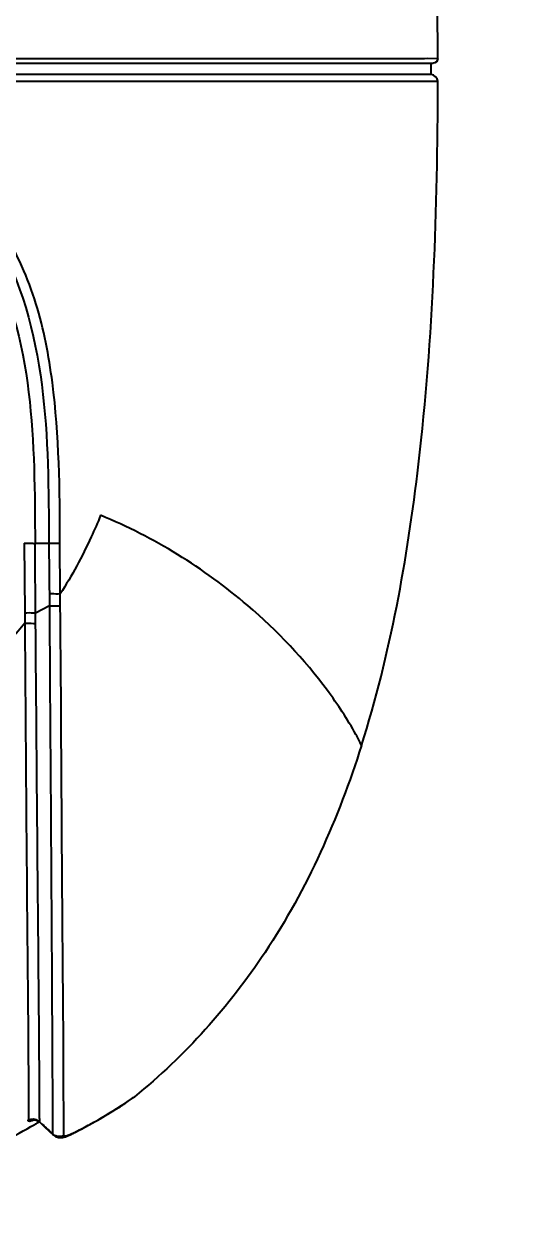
# Model space of a CAD drawing. Header units: millimetres. Extents: x 0 to 1173, y -4 to 841.
# Drawn here: x 1056.87 to 1060.53, y 518.64 to 527.57 of the extents above; entities that cross this region are included whole.
import ezdxf

# ---------------------------------------------------------------- set-up
doc = ezdxf.new("R2010")
doc.units = ezdxf.units.MM
doc.header["$LTSCALE"] = 65.395
doc.layers.get('0').update_dxf_attribs({"linetype": 'CONTINUOUS'})
doc.layers.add('0_END_MODULE_W_CAM_SOLIFIED_BL2', color=7, linetype='CONTINUOUS')
doc.layers.add('DRAFT_DIMS', color=7, linetype='CONTINUOUS')
doc.styles.get("Standard").update_dxf_attribs({"font": 'txt', "width": 0.8})
doc.dimstyles.new('DIMSTYLE_1', dxfattribs={"dimtxt": 6, "dimasz": 9, "dimexe": 0.5, "dimexo": 0, "dimgap": 1.5, "dimtad": 1, "dimlfac": 6, "dimzin": 0, "dimdsep": 46, "dimtxsty": 'Standard', "dimblk": '_FILLED', "dimblk1": '_FILLED', "dimblk2": '_FILLED', "dimcen": 0.09, "dimadec": 0, "dimazin": 0, "dimtp": 0.01, "dimtm": 0.01, "dimtfac": 1, "dimtofl": 0, "dimtmove": 0, "dimatfit": 3, "dimldrblk": '_FILLED', "dimfxl": 0, "dimtolj": 1, "dimtzin": 0, "dimarcsym": 0})

# ---------------------------------------------------------------- blocks, each defined once
blk = doc.blocks.new('_FILLED')
at = {"color": 0, "linetype": 'ByBlock'}
blk.add_solid([(0, 0), (-1, 0.16667), (-1, -0.16667)], dxfattribs=at)
blk = doc.blocks.new('*D1')
at = {"layer": 'DRAFT_DIMS', "color": 2, "linetype": 'Continuous'}
for p, q in [((1068.8365, 538.2324), (1068.8365, 550.2324)), ((1068.8365, 550.2324), (1068.8365, 534.0199)), ((1052.8397, 538.2324), (1069.3365, 538.2324)), ((1068.8365, 491.4314), (1068.8365, 534.0199)), ((1047.4124, 529.8074), (1069.3365, 529.8074)), ((1068.8365, 529.8074), (1068.8365, 491.4314))]:
    blk.add_line(p, q, dxfattribs=at)
at = {"layer": 'DRAFT_DIMS', "color": 2, "linetype": 'Continuous', "xscale": 9, "yscale": 9, "zscale": 9}
for p, rotation in [((1068.8365, 538.2324), 270), ((1068.8365, 529.8074), 90)]:
    blk.add_blockref('_FILLED', p, dxfattribs=dict(at, rotation=rotation))
blk = doc.blocks.new('0_END_MODULE_W_CAM_SOLIFIED_BL2', base_point=(670.806, 355.8574))
at = {"layer": '0_END_MODULE_W_CAM_SOLIFIED_BL2', "color": 7, "linetype": 'Continuous'}
for p, q in [((1059.824, 527.3158), (1051.3636, 527.3158)), ((1059.8459, 527.316), (1059.824, 527.3158)), ((1059.923, 527.3158), (1059.8459, 527.316)), ((1049.9921, 527.2824), (1059.8896, 527.2824)), ((1059.8731, 527.1991), (1059.8731, 527.2824)), ((1049.9587, 527.1491), (1059.9231, 527.1491)), ((1059.8731, 527.1991), (1050.0087, 527.1991)), ((1056.8729, 523.7455), (1056.8765, 523.2334)), ((1057.0551, 523.7447), (1056.953, 523.744)), ((1056.9571, 523.1532), (1056.953, 523.744)), ((1057.0551, 523.7447), (1057.0583, 523.2838)), ((1057.1383, 523.3719), (1057.1357, 523.7433)), ((1057.1389, 523.282), (1057.1383, 523.3718)), ((1056.8765, 523.2334), (1056.877, 523.1554)), ((1057.0583, 523.2838), (1056.9565, 523.2313)), ((1057.6122, 519.6161), (1057.6421, 519.6362)), ((1057.639, 519.6341), (1057.6794, 519.6619)), ((1057.6731, 519.6575), (1057.682, 519.6637)), ((1057.677, 519.6605), (1057.6851, 519.6662)), ((1057.6851, 519.6662), (1057.6868, 519.6674)), ((1057.4891, 519.5386), (1057.5413, 519.5706)), ((1057.5374, 519.5682), (1057.5819, 519.5964)), ((1057.5783, 519.5941), (1057.6156, 519.6184)), ((1057.6179, 519.6204), (1057.6223, 519.6232)), ((1056.9807, 519.485), (1056.9855, 519.4809)), ((1056.9853, 519.4812), (1057.0249, 519.4438)), ((1056.9859, 519.4831), (1057.0073, 519.4632)), ((1057.298, 519.4306), (1057.3732, 519.4714)), ((1057.3696, 519.4694), (1057.4371, 519.5078)), ((1057.4332, 519.5055), (1057.4931, 519.541)), ((1057.0249, 519.4438), (1057.0863, 519.3861)), ((1057.082, 519.4521), (1057.0822, 519.3939)), ((1057.2413, 519.401), (1057.3012, 519.4322))]:
    blk.add_line(p, q, dxfattribs=at)
for points in [[(1056.9479, 519.4979), (1056.9439, 519.4966), (1056.942, 519.496), (1056.9422, 519.4961), (1056.9455, 519.4964), (1056.9522, 519.4962), (1056.9611, 519.4946), (1056.971, 519.4909), (1056.9807, 519.485)], [(1057.0866, 519.3858), (1057.089, 519.3837), (1057.0961, 519.3784), (1057.1037, 519.374), (1057.1113, 519.3708)], [(1057.1113, 519.3708), (1057.1188, 519.3686), (1057.1259, 519.3672), (1057.1326, 519.3665), (1057.1389, 519.3663), (1057.1448, 519.3665), (1057.1504, 519.367), (1057.1558, 519.3677), (1057.161, 519.3687)], [(1057.161, 519.3687), (1057.1662, 519.3699), (1057.1714, 519.3713), (1057.1767, 519.3728)], [(1057.1767, 519.3728), (1057.182, 519.3746), (1057.1875, 519.3765), (1057.1932, 519.3787), (1057.1991, 519.381)], [(1057.1991, 519.381), (1057.2053, 519.3837), (1057.2118, 519.3865), (1057.2187, 519.3897), (1057.2258, 519.3931), (1057.2334, 519.3969), (1057.2413, 519.401)]]:
    blk.add_lwpolyline(points, dxfattribs=at)
for centre, radius, start, end in [((1056.0454, 521.9975), 2.8502, 303.59086, 304.9211), ((1055.8131, 522.3471), 3.2699, 302.77927, 303.50014), ((1054.599, 523.5302), 4.6976, 293.67037, 300.03401), ((1054.6512, 523.4367), 4.5905, 300.05408, 300.2474), ((1054.6552, 523.4298), 4.5826, 300.24737, 300.54451), ((1056.9336, 519.4359), 0.0704, 42.03207, 50.22575), ((1064.0095, 519.4991), 7.0236, 179.94236, 180.1308), ((1085.6963, 550.3404), 42.148, 227.10385, 227.24259), ((1057.215, 519.4673), 0.0709, 297.89951, 305.54719)]:
    blk.add_arc(centre, radius, start, end, dxfattribs=at)
for points, knots in [([(1059.923, 527.3158), (1059.9194, 528.6989), (1059.7632, 531.8879), (1059.5041, 535.0674), (1059.355, 536.8685)], [0, 0, 0, 0, 0.433512, 1, 1, 1, 1]), ([(1059.3596, 522.2553), (1059.5733, 522.9273), (1059.8663, 524.5599), (1059.9216, 526.2077), (1059.9231, 527.1491)], [0, 0, 0, 0, 0.428263, 1, 1, 1, 1]), ([(1057.1357, 523.7433), (1057.1362, 524.1396), (1057.1297, 524.7359), (1056.9807, 525.5158), (1056.7419, 526.0629), (1056.3597, 526.5231), (1055.8609, 526.8556), (1055.2903, 527.0454), (1054.8915, 527.0751), (1054.6927, 527.0789)], [0, 0, 0, 0, 0.250633, 0.375653, 0.499903, 0.623995, 0.74875, 0.874206, 1, 1, 1, 1]), ([(1054.6927, 527.0055), (1055.0758, 527.0055), (1055.8551, 526.8681), (1056.7569, 526.0571), (1057.0529, 524.9057), (1057.0525, 524.1354), (1057.0551, 523.7447)], [0, 0, 0, 0, 0.250076, 0.495776, 0.744913, 1, 1, 1, 1]), ([(1054.6927, 526.8911), (1055.0626, 526.8909), (1055.6347, 526.7863), (1056.2539, 526.3656), (1056.7248, 525.7818), (1056.9512, 524.8526), (1056.9506, 524.1156), (1056.953, 523.744)], [0, 0, 0, 0, 0.250136, 0.375238, 0.499824, 0.748759, 1, 1, 1, 1]), ([(1057.4366, 523.9515), (1057.4142, 523.8982), (1057.3269, 523.6991), (1057.225, 523.5059), (1057.1383, 523.3719)], [0, 0, 0, 0, 0.265957, 1, 1, 1, 1]), ([(1059.3596, 522.2553), (1059.3488, 522.2837), (1059.2724, 522.4244), (1059.028, 522.7972), (1058.4454, 523.4105), (1057.8285, 523.7896), (1057.4366, 523.9515)], [0, 0, 0, 0, 0.035014, 0.183403, 0.512179, 1, 1, 1, 1]), ([(1056.8729, 523.7455), (1056.8942, 523.7463), (1056.921, 523.7463), (1056.9476, 523.7445), (1056.953, 523.744)], [0, 0, 0, 0, 0.799072, 1, 1, 1, 1]), ([(1057.1357, 523.7433), (1057.1147, 523.7425), (1057.0877, 523.7424), (1057.0608, 523.7441), (1057.0551, 523.7447)], [0, 0, 0, 0, 0.784249, 1, 1, 1, 1]), ([(1057.1383, 523.3719), (1057.1169, 523.371), (1057.09, 523.371), (1057.0631, 523.3731), (1057.0576, 523.3738)], [0, 0, 0, 0, 0.794321, 1, 1, 1, 1]), ([(1056.8765, 523.2334), (1056.8978, 523.2344), (1056.9246, 523.2343), (1056.9512, 523.232), (1056.9565, 523.2313)], [0, 0, 0, 0, 0.798752, 1, 1, 1, 1]), ([(1057.1389, 523.282), (1057.1176, 523.2809), (1057.0906, 523.2809), (1057.0638, 523.2831), (1057.0583, 523.2838)], [0, 0, 0, 0, 0.794258, 1, 1, 1, 1]), ([(1057.0584, 523.2838), (1057.0614, 522.8342), (1057.0702, 521.557), (1057.0785, 520.2797), (1057.082, 519.4521)], [0, 0, 0, 0, 0.352028, 1, 1, 1, 1]), ([(1057.1645, 519.3813), (1057.168, 519.485), (1057.161, 519.7003), (1057.1632, 520.0794), (1057.1561, 520.7889), (1057.1484, 521.8739), (1057.144, 522.7951), (1057.1389, 523.282)], [0, 0, 0, 0, 0.079843, 0.165484, 0.291578, 0.625485, 1, 1, 1, 1]), ([(1056.877, 523.1554), (1056.63, 522.8419), (1055.9053, 522.3857), (1055.0962, 522.2988), (1054.6927, 522.2884)], [0, 0, 0, 0, 0.497194, 1, 1, 1, 1]), ([(1056.8771, 523.1554), (1056.8984, 523.1564), (1056.9251, 523.1564), (1056.9517, 523.154), (1056.9571, 523.1532)], [0, 0, 0, 0, 0.798779, 1, 1, 1, 1]), ([(1056.8771, 523.1554), (1056.8831, 522.2659), (1056.893, 521.0463), (1056.9049, 519.8266), (1056.9037, 519.4964)], [0, 0, 0, 0, 0.729296, 1, 1, 1, 1]), ([(1056.9859, 519.5062), (1056.9861, 519.8593), (1056.9741, 521.075), (1056.9642, 522.2906), (1056.9571, 523.1532)], [0, 0, 0, 0, 0.290438, 1, 1, 1, 1]), ([(1059.3596, 522.2553), (1059.1897, 521.7209), (1058.7652, 520.7554), (1058.0581, 519.9684), (1057.6868, 519.6674)], [0, 0, 0, 0, 0.539881, 1, 1, 1, 1]), ([(1057.2563, 519.4096), (1057.2902, 519.4271), (1057.4013, 519.4862), (1057.5098, 519.5504), (1057.5835, 519.5979)], [0, 0, 0, 0, 0.303507, 1, 1, 1, 1]), ([(1056.9078, 519.4864), (1056.906, 519.4868), (1056.9017, 519.4895), (1056.903, 519.4943), (1056.9037, 519.4965)], [0, 0, 0, 0, 0.457219, 1, 1, 1, 1]), ([(1056.947, 519.4962), (1056.9423, 519.4942), (1056.9298, 519.4898), (1056.9161, 519.4846), (1056.9078, 519.4864)], [0, 0, 0, 0, 0.373229, 1, 1, 1, 1]), ([(1056.9855, 519.4809), (1056.9853, 519.4811), (1056.9853, 519.482), (1056.9857, 519.4827), (1056.9859, 519.4831)], [0, 0, 0, 0, 0.370795, 1, 1, 1, 1]), ([(1057.0881, 519.3879), (1057.087, 519.3888), (1057.085, 519.3907), (1057.0831, 519.3928), (1057.0821, 519.3938)], [0, 0, 0, 0, 0.506406, 1, 1, 1, 1]), ([(1057.0821, 519.3938), (1057.0825, 519.3923), (1057.0836, 519.3894), (1057.0855, 519.3869), (1057.0866, 519.3858)], [0, 0, 0, 0, 0.504848, 1, 1, 1, 1]), ([(1057.1675, 519.3786), (1057.1669, 519.3789), (1057.1657, 519.3796), (1057.1648, 519.3807), (1057.1645, 519.3813)], [0, 0, 0, 0, 0.516115, 1, 1, 1, 1]), ([(1057.2244, 519.3935), (1057.2174, 519.3903), (1057.1999, 519.3835), (1057.1783, 519.3733), (1057.1675, 519.3786)], [0, 0, 0, 0, 0.391065, 1, 1, 1, 1])]:
    blk.add_open_spline(points, degree=3, knots=knots, dxfattribs=at)
for points in [[(1059.923, 527.3158), (1059.923, 527.3001), (1059.9054, 527.2824), (1059.8896, 527.2824)], [(1059.9231, 527.1491), (1059.9231, 527.1726), (1059.8966, 527.1991), (1059.8731, 527.1991)], [(1056.9037, 519.4964), (1056.9255, 519.5087), (1056.9594, 519.506), (1056.9786, 519.49)], [(1057.1645, 519.3813), (1057.1427, 519.3679), (1057.1074, 519.3712), (1057.0881, 519.3879)], [(1057.2563, 519.4096), (1057.2458, 519.4039), (1057.2352, 519.3985), (1057.2244, 519.3935)]]:
    blk.add_open_spline(points, degree=3, dxfattribs=at)

msp = doc.modelspace()

# ---------------------------------------------------------------- block references
at = {"layer": '0_END_MODULE_W_CAM_SOLIFIED_BL2'}
msp.add_blockref('0_END_MODULE_W_CAM_SOLIFIED_BL2', (670.806, 355.8574), dxfattribs=at)

# ---------------------------------------------------------------- dimensions: what is measured, and where the dimension line sits
at = {"layer": 'DRAFT_DIMS', "color": 2, "linetype": 'Continuous'}
dim = msp.add_linear_dim(base=(1068.8365, 529.8074), p1=(1052.8397, 538.2324), p2=(1047.4124, 529.8074), angle=270, dimstyle='DIMSTYLE_1', dxfattribs=at)
dim.commit()
dim.dimension.update_dxf_attribs({"geometry": '*D1', "text_midpoint": (1068.8365, 491.4314), "dimtype": 160})

doc.saveas('drawing.dxf')
